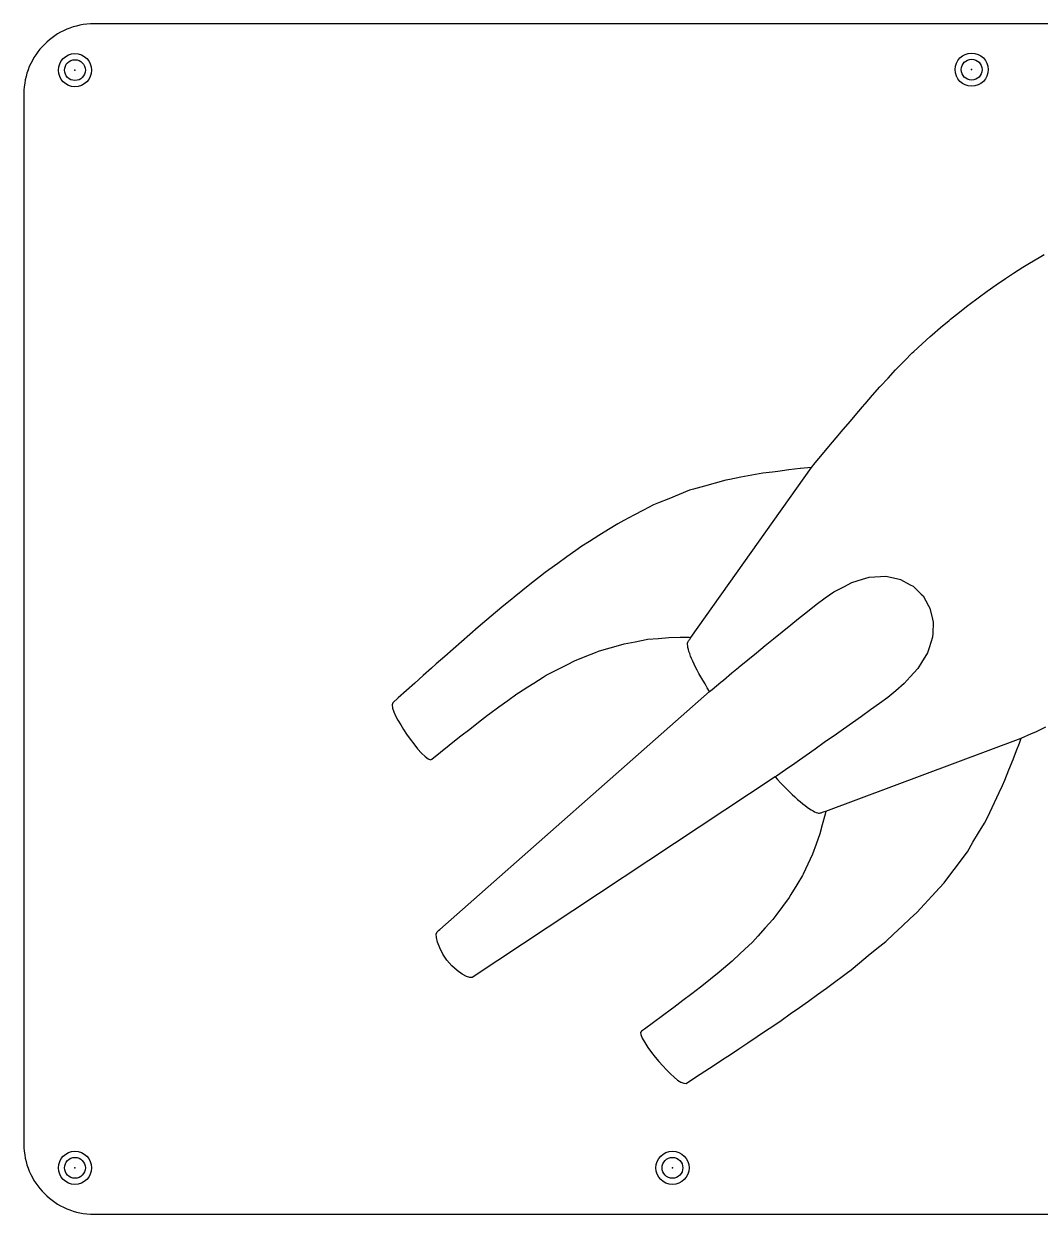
# Model space of a CAD drawing. Header units: millimetres. Extents: x 0 to 200, y 0 to 126.
# Drawn here: x 0 to 107.3, y 0 to 125.8 of the extents above; entities that cross this region are included whole.
import ezdxf

# ---------------------------------------------------------------- set-up
doc = ezdxf.new("R2010")
doc.units = ezdxf.units.MM
doc.layers.add('backplate', color=70, linetype='Continuous')
doc.layers.add('rocket', color=70, linetype='Continuous')

msp = doc.modelspace()

# ---------------------------------------------------------------- linework, layer by layer
at = {"layer": 'backplate'}
msp.add_lwpolyline([(192.81, 125.79), (7.41, 125.79), (7.03, 125.78), (6.65, 125.76), (6.28, 125.71), (5.92, 125.64), (5.56, 125.56), (5.21, 125.46), (4.86, 125.34), (4.53, 125.21), (4.2, 125.06), (3.88, 124.9), (3.57, 124.72), (3.27, 124.53), (2.98, 124.32), (2.7, 124.1), (2.43, 123.87), (2.17, 123.62), (1.93, 123.36), (1.69, 123.1), (1.47, 122.82), (1.27, 122.52), (1.07, 122.22), (0.9, 121.91), (0.73, 121.59), (0.58, 121.27), (0.45, 120.93), (0.33, 120.59), (0.23, 120.23), (0.15, 119.88), (0.09, 119.51), (0.04, 119.14), (0.01, 118.77), (0, 118.39), (0, 7.41), (0.01, 7.03), (0.04, 6.65), (0.09, 6.28), (0.15, 5.92), (0.23, 5.56), (0.33, 5.21), (0.45, 4.86), (0.58, 4.53), (0.73, 4.2), (0.9, 3.88), (1.07, 3.57), (1.27, 3.27), (1.47, 2.98), (1.69, 2.7), (1.93, 2.43), (2.17, 2.17), (2.43, 1.93), (2.7, 1.69), (2.98, 1.47), (3.27, 1.27), (3.57, 1.07), (3.88, 0.9), (4.2, 0.73), (4.53, 0.58), (4.86, 0.45), (5.21, 0.33), (5.56, 0.23), (5.92, 0.15), (6.28, 0.09), (6.65, 0.04), (7.03, 0.01), (7.41, 0), (192.81, 0)], dxfattribs=at)
for centre, radius in [((5.4, 120.9), 1.75), ((100.1, 120.95), 1.75), ((100.1, 120.95), 1.1), ((5.4, 120.9), 1.1), ((5.4, 4.9), 1.75), ((68.5, 4.9), 1.75), ((5.4, 4.9), 1.1), ((68.5, 4.9), 1.1)]:
    msp.add_circle(centre, radius, dxfattribs=at)
for p in [(5.4, 120.9), (100.1, 120.95), (5.4, 4.9), (68.5, 4.9)]:
    msp.add_point(p, dxfattribs=at)
at = {"layer": 'rocket'}
for points in [[(72.43, 55.24), (72.43, 55.24), (72.43, 55.24), (72.18, 55.64), (71.94, 56.04), (71.71, 56.42), (71.5, 56.79), (71.3, 57.14), (71.12, 57.49), (70.94, 57.82), (70.79, 58.13), (70.65, 58.43), (70.52, 58.71), (70.41, 58.98), (70.32, 59.24), (70.24, 59.47), (70.18, 59.69), (70.13, 59.89), (70.11, 60.06), (70.1, 60.21), (70.1, 60.34), (70.13, 60.44), (70.17, 60.53), (70.21, 60.6), (70.26, 60.67), (70.3, 60.74), (70.36, 60.81), (70.45, 60.95), (83.18, 78.91), (83.59, 79.41), (84.34, 80.32), (85.03, 81.14), (85.79, 82.05), (86.52, 82.91), (87.29, 83.81), (87.81, 84.41), (88.57, 85.31), (88.83, 85.61), (88.86, 85.65), (89.64, 86.54), (90.41, 87.43), (90.47, 87.49), (91.27, 88.36), (92.07, 89.23), (92.17, 89.33), (93, 90.17), (93.83, 91.01), (94, 91.16), (94.86, 91.96), (95.73, 92.76), (95.92, 92.92), (96.81, 93.69), (97.71, 94.45), (97.88, 94.59), (98.81, 95.32), (99.73, 96.06), (99.84, 96.14), (100.79, 96.84), (101.73, 97.54), (102.7, 98.22), (103.67, 98.89), (104.53, 99.43), (105.52, 100.07), (106.22, 100.5), (107.23, 101.11), (107.75, 101.4)], [(83.18, 78.91), (82.01, 78.8), (81.98, 78.79), (80.81, 78.65), (79.64, 78.5), (79.08, 78.43), (78.03, 78.3), (76.87, 78.08), (75.71, 77.87), (74.55, 77.65), (74.14, 77.57), (73, 77.25), (71.87, 76.94), (70.73, 76.62), (70.3, 76.5), (69.2, 76.05), (68.11, 75.61), (67.02, 75.16), (66.51, 74.95), (65.46, 74.41), (64.42, 73.86), (63.37, 73.31), (62.73, 72.97), (61.73, 72.35), (60.74, 71.72), (59.74, 71.09), (58.93, 70.58), (58.31, 70.15), (57.36, 69.46), (56.4, 68.77), (55.45, 68.08), (55.07, 67.81), (54.55, 67.42), (53.63, 66.68), (52.71, 65.94), (51.79, 65.2), (51.53, 65), (50.7, 64.33), (49.8, 63.57), (48.9, 62.8), (48, 62.04), (47.1, 61.27), (46.22, 60.49), (45.33, 59.71), (44.45, 58.94), (43.56, 58.16), (43.04, 57.7), (42.16, 56.91), (41.29, 56.13), (40.41, 55.34), (39.53, 54.55), (38.97, 54.05), (38.91, 53.82), (38.95, 53.49), (39.07, 53.1), (39.26, 52.67), (39.51, 52.21), (39.8, 51.72), (40.1, 51.23), (40.43, 50.72), (40.79, 50.21), (41.18, 49.7), (41.59, 49.19), (42.01, 48.73), (42.39, 48.36), (42.72, 48.11), (42.95, 48.02), (43.09, 48.08), (44.01, 48.82), (44.93, 49.56), (45.85, 50.3), (46.16, 50.55), (47.09, 51.27), (48.02, 52), (48.96, 52.72), (49.21, 52.92), (50.17, 53.61), (51.13, 54.3), (52.08, 54.99), (52.23, 55.1), (53.22, 55.73), (53.85, 56.12), (54.84, 56.76), (55.17, 56.96), (55.31, 57.03), (56.36, 57.57), (57.41, 58.1), (58.17, 58.48), (59.27, 58.92), (60.36, 59.35), (60.68, 59.48), (60.79, 59.52), (61.93, 59.85), (63.06, 60.18), (63.4, 60.28), (64.56, 60.5), (65.72, 60.72), (65.86, 60.75), (67.04, 60.85), (68.13, 60.95), (69.31, 60.96), (70.27, 60.96), (70.45, 60.95)], [(79.35, 46.21), (79.6, 45.94), (79.92, 45.59), (80.24, 45.26), (80.55, 44.95), (80.86, 44.64), (81.15, 44.36), (81.44, 44.09), (81.72, 43.84), (81.99, 43.6), (82.26, 43.38), (82.51, 43.18), (82.74, 43), (82.96, 42.85), (83.16, 42.72), (83.35, 42.61), (83.51, 42.53), (83.67, 42.46), (83.81, 42.42), (83.93, 42.39), (84.04, 42.39), (84.13, 42.41), (84.21, 42.43), (84.29, 42.46), (84.36, 42.48), (84.45, 42.51), (84.7, 42.6), (105.33, 50.3), (106.41, 50.78), (106.87, 50.99), (107.94, 51.5)], [(84.7, 42.6), (84.63, 42.27), (84.33, 41.13), (84.08, 40.2), (83.68, 39.09), (83.3, 38.06), (82.79, 36.99), (82.29, 35.93), (82.22, 35.8), (81.62, 34.79), (81.01, 33.78), (80.82, 33.47), (80.12, 32.52), (79.42, 31.57), (79.09, 31.13), (78.3, 30.25), (77.51, 29.37), (76.95, 28.74), (76.53, 28.35), (75.66, 27.55), (74.8, 26.75), (74.35, 26.34), (73.44, 25.59), (72.53, 24.85), (71.61, 24.1), (71.48, 23.99), (70.54, 23.28), (69.6, 22.57), (68.66, 21.85), (68.4, 21.66), (67.45, 20.96), (66.5, 20.26), (65.55, 19.57), (65.23, 19.33), (65.13, 19.21), (65.15, 18.98), (65.3, 18.61), (65.57, 18.14), (65.9, 17.63), (66.28, 17.1), (66.68, 16.6), (67.08, 16.12), (67.48, 15.67), (67.89, 15.25), (68.29, 14.84), (68.67, 14.48), (69.04, 14.18), (69.39, 13.96), (69.7, 13.83), (69.95, 13.82), (70.93, 14.47), (71.92, 15.11), (72.91, 15.76), (73.89, 16.4), (74.52, 16.81), (75.5, 17.47), (76.48, 18.12), (77.46, 18.78), (78.44, 19.43), (79.01, 19.81), (79.98, 20.48), (80.94, 21.16), (81.91, 21.83), (82.87, 22.51), (83.82, 23.2), (84.77, 23.9), (85.6, 24.51), (86.55, 25.21), (86.84, 25.42), (87.36, 25.82), (88.27, 26.57), (89.18, 27.32), (90.1, 28.06), (91.03, 28.83), (91.89, 29.63), (92.76, 30.44), (93.62, 31.24), (94.31, 31.88), (95.11, 32.75), (95.91, 33.62), (96.7, 34.49), (97.19, 35.02), (97.9, 35.96), (98.61, 36.9), (99.32, 37.84), (99.65, 38.28), (100.24, 39.3), (100.84, 40.31), (101.44, 41.33), (101.67, 41.72), (102.01, 42.44), (102.52, 43.5), (103.02, 44.57), (103.36, 45.3), (103.59, 45.85), (104.03, 46.95), (104.47, 48.04), (104.85, 48.99), (105.14, 49.77), (105.33, 50.3)]]:
    msp.add_lwpolyline(points, dxfattribs=at)
msp.add_lwpolyline([(43.93, 30.1), (72.43, 55.24), (72.7, 55.46), (73.61, 56.22), (73.88, 56.44), (74.78, 57.2), (75.46, 57.77), (75.54, 57.83), (76.46, 58.58), (77.37, 59.33), (78.28, 60.08), (79.17, 60.81), (80.09, 61.55), (81, 62.29), (81.83, 62.96), (82.75, 63.7), (83.67, 64.44), (84.64, 65.12), (85.55, 65.75), (86.6, 66.29), (87.45, 66.74), (88.57, 67.09), (89.29, 67.32), (90.47, 67.38), (91.02, 67.41), (92.17, 67.16), (92.58, 67.07), (93.62, 66.52), (93.91, 66.36), (94.76, 65.53), (94.97, 65.33), (95.55, 64.3), (95.7, 64.04), (95.97, 62.89), (96.04, 62.56), (95.99, 61.38), (95.97, 60.96), (95.61, 59.84), (95.44, 59.31), (94.81, 58.31), (94.41, 57.67), (93.62, 56.79), (92.97, 56.08), (92.08, 55.32), (91.24, 54.59), (90.37, 53.97), (89.41, 53.29), (88.45, 52.6), (87.51, 51.93), (86.55, 51.25), (85.59, 50.56), (85.5, 50.51), (84.54, 49.83), (83.57, 49.15), (82.61, 48.47), (81.91, 47.99), (81.42, 47.64), (80.45, 46.97), (79.48, 46.3), (79.35, 46.21), (47.36, 25.01), (47.1, 25), (46.75, 25.11), (46.29, 25.37), (45.75, 25.76), (45.2, 26.26), (44.69, 26.84), (44.26, 27.48), (43.93, 28.13), (43.69, 28.74), (43.57, 29.24), (43.55, 29.6), (43.64, 29.83), (43.79, 29.98)], close=True, dxfattribs=at)

doc.saveas('drawing.dxf')
